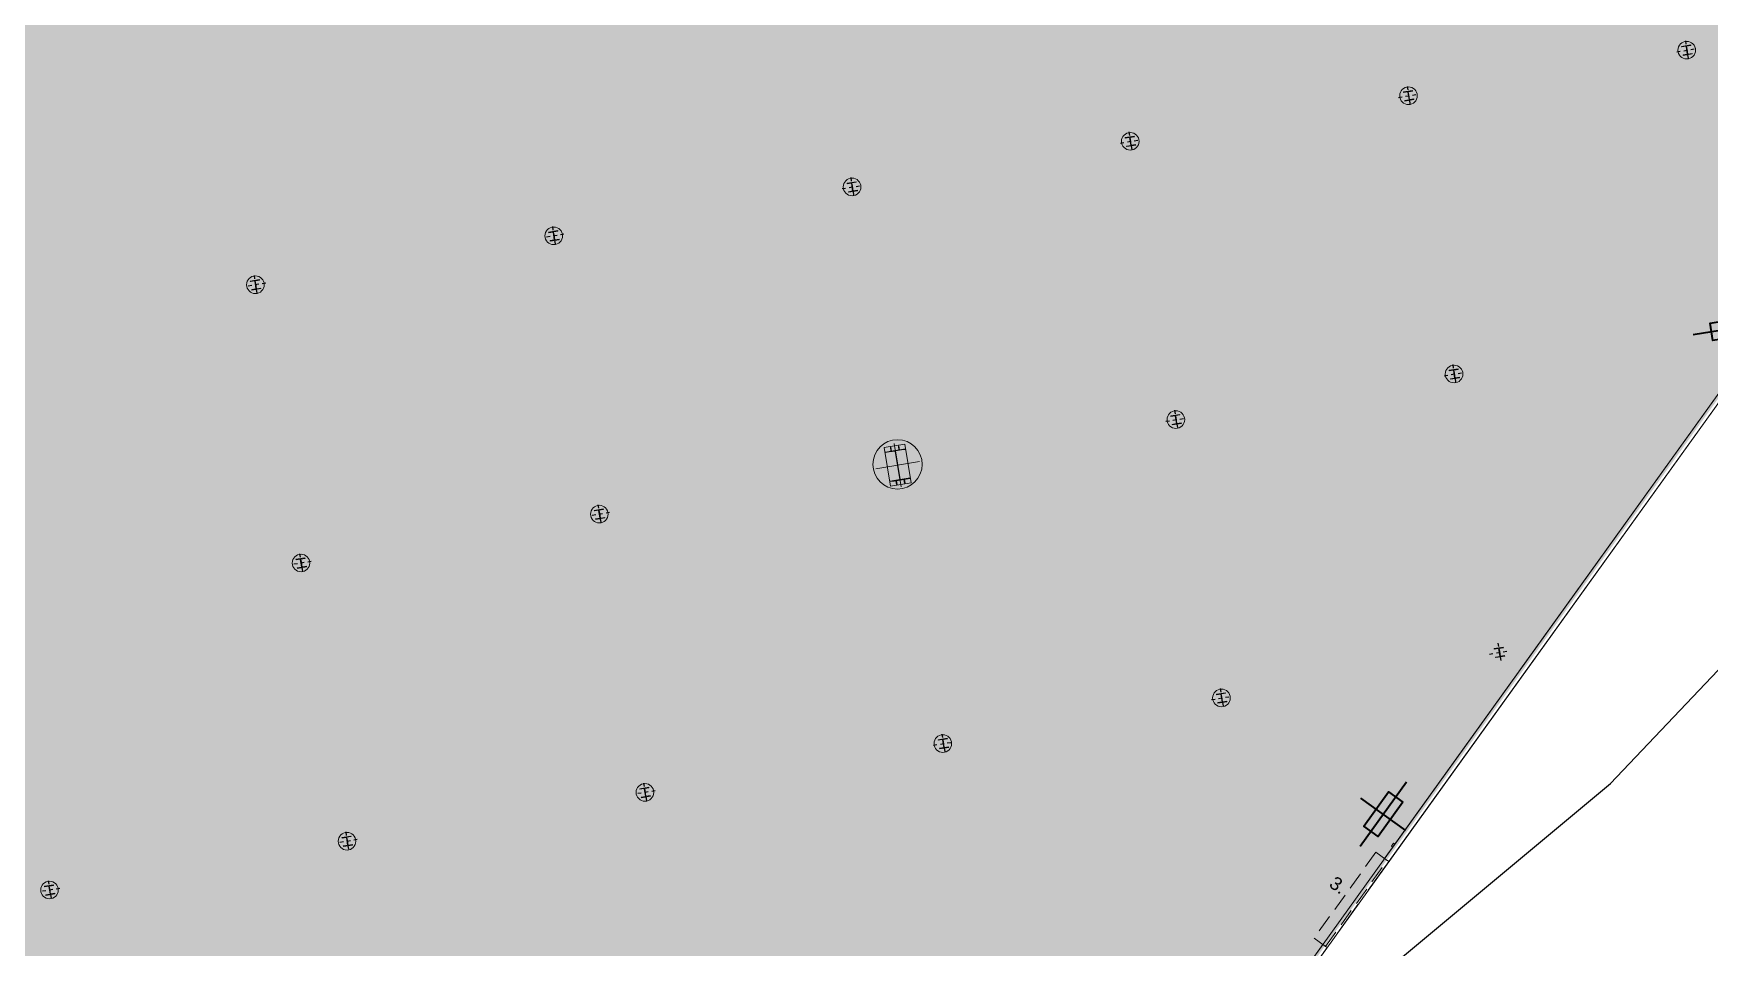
# Model space of a CAD drawing. Header units: metres. Extents: x 2 to 659295185, y -28 to 1124222152.
# Drawn here: x 655585.25 to 655632.81, y 1126097.35 to 1126123.28 of the extents above; entities that cross this region are included whole.
import ezdxf

# ---------------------------------------------------------------- set-up
doc = ezdxf.new("R2010")
doc.units = ezdxf.units.M
doc.header["$MEASUREMENT"] = 0
for name, pattern in [('CCSM_C1_CUERPO G$0$CCSM_C1_CUERPO NS$0$CONTINUA', [0]), ('CCSM_C1_CUERPO G$0$DASHED', [0.75, 0.5, -0.25]), ('CCSM_C1_CUERPO G$0$DASHEDX2', [1.5, 1, -0.5]), ('CENTER2', [1.125, 0.75, -0.125, 0.125, -0.125]), ('DASHDOT', [1, 0.5, -0.25, 0, -0.25])]:
    doc.linetypes.add(name, pattern=pattern)
doc.layers.get('0').update_dxf_attribs({"linetype": 'CONTINUOUS'})
for name, color, linetype in [('CCSM_C1_CUERPO G$0$A-AREAS COMERCIALES', 151, 'CONTINUOUS'), ('CCSM_C1_CUERPO G$0$A_Paredes', 2, 'CONTINUOUS'), ('COLUMNA', 9, 'CONTINUOUS'), ('EJES', 7, 'CENTER2'), ('Parcelas', 140, 'CONTINUOUS')]:
    doc.layers.add(name, color=color, linetype=linetype)
for name, color, linetype, lineweight in [('CCSM_C1_CUERPO G$0$A_Vistas', 8, 'CCSM_C1_CUERPO G$0$CCSM_C1_CUERPO NS$0$CONTINUA', 20), ('CCSM_XREF ESTRUCTURA15$0$E-CG-COLUMNA', 2, 'CONTINUOUS', 35), ('LOCALES ASIGNADOS', 41, 'DASHDOT', 0)]:
    doc.layers.add(name, color=color, linetype=linetype, lineweight=lineweight)
doc.styles.add('CCSM_C1_CUERPO G$0$A', font='arial.ttf')

# ---------------------------------------------------------------- blocks, each defined once
blk = doc.blocks.new('CCSM_XREF ESTRUCTURA15$0$COLUM REC 120x50 mid')
at = {"color": 5}
for p, q in [((0, 1.124), (0, -1.124)), ((-0.789, 0), (0.789, 0))]:
    blk.add_line(p, q, dxfattribs=at)
at = {"color": 2}
blk.add_lwpolyline([(-0.25, 0.6), (-0.25, -0.6), (0.25, -0.6), (0.25, 0.6)], close=True, dxfattribs=at)
blk = doc.blocks.new('CCSM_XREF ESTRUCTURA15$0$ESTRUCTURA METALICA')
at = {"color": 8, "lineweight": 0}
for p, q in [((0, -0.626), (0, 0.626)), ((0.626, 0), (-0.626, 0))]:
    blk.add_line(p, q, dxfattribs=at)
at = {"layer": 'CCSM_XREF ESTRUCTURA15$0$E-CG-COLUMNA', "color": 8, "lineweight": 0}
for points in [[(-0.3, 0.555), (0.3, 0.555), (0.3, -0.555), (-0.3, -0.555)], [(-0.123, 0.425), (-0.107, 0.425), (-0.107, 0.535), (-0.123, 0.535)], [(0.107, 0.425), (0.123, 0.425), (0.123, 0.535), (0.107, 0.535)], [(-0.175, 0.409), (-0.285, 0.409), (-0.285, 0.425), (-0.175, 0.425)], [(0.175, 0.425), (0.285, 0.425), (0.285, 0.409), (0.175, 0.409)], [(-0.175, -0.409), (-0.285, -0.409), (-0.285, -0.425), (-0.175, -0.425)], [(-0.123, -0.425), (-0.107, -0.425), (-0.107, -0.535), (-0.123, -0.535)], [(0.107, -0.425), (0.123, -0.425), (0.123, -0.535), (0.107, -0.535)], [(0.175, -0.409), (0.285, -0.409), (0.285, -0.425), (0.175, -0.425)]]:
    blk.add_lwpolyline(points, close=True, dxfattribs=at)
at = {"layer": 'CCSM_XREF ESTRUCTURA15$0$E-CG-COLUMNA', "lineweight": 0, "flags": 128}
blk.add_lwpolyline([(0.175, 0.409), (0.175, 0.425), (-0.175, 0.425), (-0.175, 0.409), (-0.004, 0.409), (-0.004, -0.409), (-0.175, -0.409), (-0.175, -0.425), (0.175, -0.425), (0.175, -0.409), (0.004, -0.409), (0.004, 0.409)], close=True, dxfattribs=at)
blk = doc.blocks.new('COL')
at = {"layer": 'COLUMNA', "color": 7, "linetype": 'Continuous', "lineweight": 0, "ltscale": 5}
blk.add_lwpolyline([(19.766, 15.152), (19.766, 15.169), (19.648, 15.169, -0.414214), (19.643, 15.174), (19.643, 15.391, -0.414214), (19.648, 15.396), (19.766, 15.396), (19.766, 15.412), (19.506, 15.412), (19.506, 15.396), (19.624, 15.396, -0.414214), (19.629, 15.391), (19.629, 15.174, -0.414214), (19.624, 15.169), (19.506, 15.169), (19.506, 15.152)], format="xyb", close=True, dxfattribs=at)
at = {"layer": 'EJES', "linetype": 'CENTER2', "ltscale": 0.03}
for p, q in [((19.346, 15.282), (19.916, 15.282)), ((19.636, 15.552), (19.636, 15.002))]:
    blk.add_line(p, q, dxfattribs=at)

msp = doc.modelspace()

# ---------------------------------------------------------------- hatches: boundary and pattern name
at = {"layer": 'LOCALES ASIGNADOS'}
h = msp.add_hatch(color=256, dxfattribs=at)
edge = h.paths.add_edge_path()
edge.add_arc((655975.9593, 1126497.1278), 571.6129, 216.511196, 228.853005)
edge.add_line((655599.8419, 1126066.6896), (655654.2207, 1126142.3808))
edge.add_line((655654.2207, 1126142.3808), (655642.4814, 1126214.0024))
edge.add_line((655642.4814, 1126214.0024), (655582.0935, 1126204.1044))
edge.add_line((655582.0935, 1126204.1044), (655516.5308, 1126157.0296))

# ---------------------------------------------------------------- linework, layer by layer
at = {"layer": 'CCSM_C1_CUERPO G$0$A-AREAS COMERCIALES', "lineweight": 5}
msp.add_lwpolyline([(655641.3334, 1126213.7383), (655641.3576, 1126213.5902), (655642.5917, 1126213.7925), (655654.2996, 1126142.3627), (655599.8529, 1126066.5759, -0.053332), (655516.3654, 1126157.001), (655579.6821, 1126203.6331)], format="xyb", close=True, dxfattribs=at)
msp.add_lwpolyline([(655646.49, 1126190.0099), (655654.2997, 1126142.363), (655599.8531, 1126066.5761, -0.053332), (655516.3656, 1126157.0013), (655579.6822, 1126203.6334), (655641.3335, 1126213.7385), (655641.3578, 1126213.5905), (655642.5919, 1126213.7927), (655643.9016, 1126205.8023), (655639.7982, 1126205.1297), (655641.0926, 1126197.2328), (655636.3132, 1126196.4494), (655637.6072, 1126188.5547), (655646.49, 1126190.0099)], format="xyb", dxfattribs=at)
msp.add_lwpolyline([(655594.2122, 1126206.0147), (655605.8808, 1126134.8171), (655542.617, 1126124.451), (655542.4431, 1126124.423), (655547.4639, 1126118.673), (655554.923, 1126110.4029), (655561.6846, 1126103.1539), (655568.174, 1126096.4661), (655575.3225, 1126089.3195), (655581.2931, 1126083.5282), (655586.8201, 1126078.3304), (655590.1477, 1126075.2606), (655594.1965, 1126071.6035), (655598.2749, 1126067.9614), (655599.8533, 1126066.5765), (655654.2999, 1126142.3632), (655642.5916, 1126213.7927), (655641.3576, 1126213.5904), (655641.3334, 1126213.7383), (655594.2111, 1126206.022)], dxfattribs=at)
at = {"layer": 'CCSM_C1_CUERPO G$0$A_Paredes', "lineweight": 5}
for p, q in [((655609.8366, 1126080.7296), (655633.7278, 1126113.9849)), ((655623.7137, 1126099.7888), (655633.8496, 1126113.8974)), ((655623.7139, 1126099.789), (655633.8498, 1126113.8976)), ((655627.4006, 1126105.1778), (655633.728, 1126113.9851)), ((655623.5921, 1126099.8765), (655627.3838, 1126105.1544)), ((655614.7475, 1126087.3083), (655621.9635, 1126097.3526)), ((655620.8312, 1126096.0336), (655621.8417, 1126097.4401))]:
    msp.add_line(p, q, dxfattribs=at)
msp.add_arc((656211.1954, 1126729.1522), 901.9094, 223.9394255, 226.1881103, dxfattribs=at)
at = {"layer": 'CCSM_C1_CUERPO G$0$A_Vistas', "linetype": 'CCSM_C1_CUERPO G$0$DASHEDX2', "lineweight": 5}
msp.add_line((655623.7122, 1126099.7903), (655621.9618, 1126097.3539), dxfattribs=at)
at = {"layer": 'CCSM_C1_CUERPO G$0$A_Vistas', "lineweight": 5}
for p, q in [((655623.7139, 1126099.789), (655623.5921, 1126099.8765)), ((655621.9635, 1126097.3526), (655621.8417, 1126097.4401))]:
    msp.add_line(p, q, dxfattribs=at)
at = {"layer": 'CCSM_C1_CUERPO G$0$A_Vistas', "linetype": 'CCSM_C1_CUERPO G$0$DASHED', "lineweight": 5}
msp.add_lwpolyline([(655621.9188, 1126097.3847), (655623.6692, 1126099.8211), (655623.3444, 1126100.0545), (655621.594, 1126097.6181)], close=True, dxfattribs=at)
at = {"layer": 'CCSM_C1_CUERPO G$0$A_Vistas', "lineweight": 5, "ltscale": 1.5}
msp.add_lwpolyline([(655623.8432, 1126100.3118), (655623.7849, 1126100.2306), (655623.8255, 1126100.2014), (655623.8838, 1126100.2826)], close=True, dxfattribs=at)
at = {"layer": 'CCSM_C1_CUERPO G$0$A_Vistas', "lineweight": 5}
for centre, radius in [((655632.1654, 1126122.8093), 0.25), ((655624.2707, 1126121.5157), 0.25), ((655616.376, 1126120.2221), 0.25), ((655608.4812, 1126118.9285), 0.25), ((655600.0154, 1126117.5413), 0.25), ((655591.55, 1126116.1543), 0.25), ((655625.5643, 1126113.621), 0.25), ((655617.6696, 1126112.3274), 0.25), ((655609.7712, 1126111.0585), 0.7), ((655601.3089, 1126109.6466), 0.25), ((655592.8436, 1126108.2596), 0.25), ((655618.9632, 1126104.4326), 0.25), ((655611.057, 1126103.1371), 0.25), ((655602.603, 1126101.7519), 0.25), ((655594.1491, 1126100.3666), 0.25), ((655585.7067, 1126098.9833), 0.25)]:
    msp.add_circle(centre, radius, dxfattribs=at)
at = {"layer": 'Parcelas', "lineweight": -3}
msp.add_lwpolyline([(655407, 1126373), (655419, 1126334), (655427, 1126311), (655450, 1126258), (655470, 1126227), (655488, 1126195), (655518, 1126139), (655542, 1126099), (655569, 1126079), (655592, 1126071), (655606, 1126082), (655630, 1126102), (655649, 1126122), (655663, 1126152), (655658, 1126217), (655647, 1126289), (655665, 1126303), (655670, 1126341)], dxfattribs=at)

# ---------------------------------------------------------------- block references
at = {"lineweight": 5, "rotation": 9.308542326335465}
for p in [(655615.2649, 1126104.5522), (655607.3703, 1126103.2582), (655599.4756, 1126101.9641), (655591.5809, 1126100.6701), (655608.6643, 1126095.3636), (655600.7696, 1126094.0695), (655609.9474, 1126087.4669), (655602.0642, 1126086.1748), (655594.1689, 1126084.8807)]:
    msp.add_blockref('COL', p, dxfattribs=at)
at = {"lineweight": 5, "xscale": -1, "rotation": 9.308542514954707}
for p in [(655621.8693, 1126105.6347), (655613.404, 1126104.2472), (655623.1633, 1126097.74), (655614.698, 1126096.3526), (655624.4578, 1126089.8453), (655616.0039, 1126088.4597), (655607.5616, 1126087.0759)]:
    msp.add_blockref('COL', p, dxfattribs=at)
at = {"layer": 'CCSM_XREF ESTRUCTURA15$0$E-CG-COLUMNA', "lineweight": 5, "xscale": -1}
for p, rotation in [((655633.4595, 1126114.9146), 279.3055230360779), ((655623.5578, 1126101.1322), 324.3055227235085)]:
    msp.add_blockref('CCSM_XREF ESTRUCTURA15$0$COLUM REC 120x50 mid', p, dxfattribs=dict(at, rotation=rotation))
at = {"layer": 'CCSM_XREF ESTRUCTURA15$0$E-CG-COLUMNA', "color": 8, "lineweight": 5, "rotation": 189.3055230020876}
msp.add_blockref('CCSM_XREF ESTRUCTURA15$0$ESTRUCTURA METALICA', (655609.7754, 1126111.0339), dxfattribs=at)

# ---------------------------------------------------------------- texts
at = {"layer": 'CCSM_C1_CUERPO G$0$A_Vistas', "lineweight": 5, "style": 'CCSM_C1_CUERPO G$0$A'}
msp.add_text('3.', height=0.375, rotation=324.30493, dxfattribs=at).set_placement((655621.9895, 1126099.0971))

doc.saveas('drawing.dxf')
